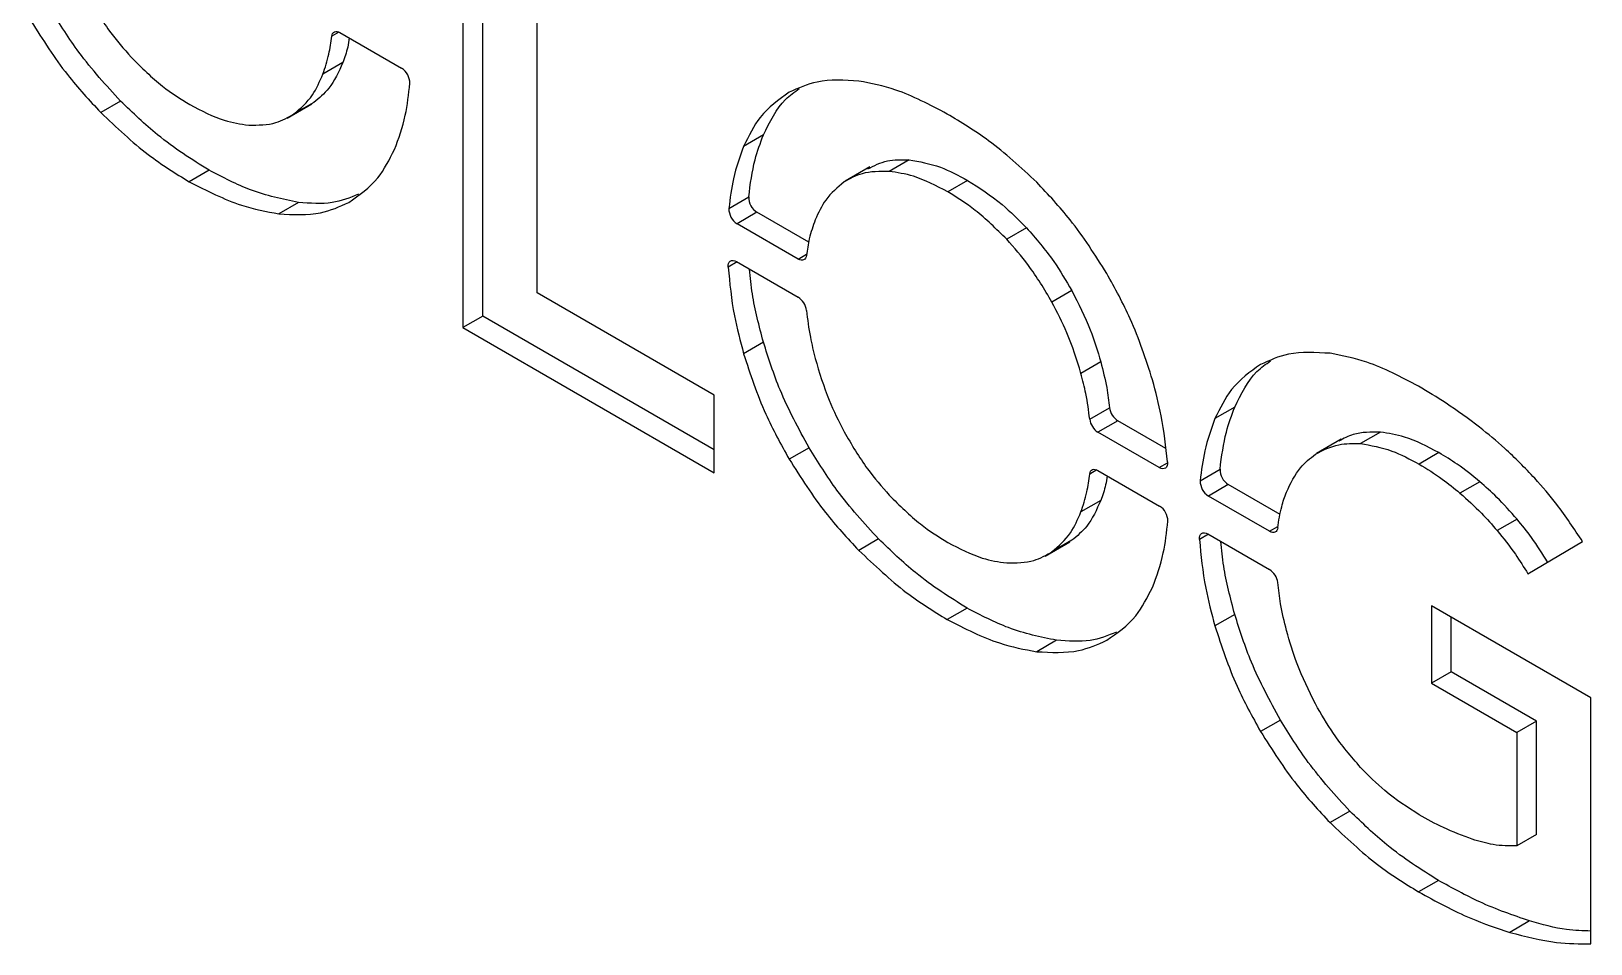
# Model space of a CAD drawing. Header units: millimetres. Extents: x -1281 to 3780, y -2005 to 2969.
# Drawn here: x 2061.6 to 2128.3, y 1931.2 to 1970.2 of the extents above; entities that cross this region are included whole.
import ezdxf

# ---------------------------------------------------------------- set-up
doc = ezdxf.new("R2010")
doc.units = ezdxf.units.MM

msp = doc.modelspace()

# ---------------------------------------------------------------- linework, layer by layer
at = {"color": 7, "linetype": 'Continuous'}
for p, q in [((2080.024, 1978.1325), (2080.024, 1957.5704)), ((2080.8725, 1958.0602), (2080.8725, 1977.6427)), ((2083.1929, 1959.0515), (2083.1929, 1976.3032)), ((2074.7656, 1970.1806), (2077.4007, 1968.6594)), ((2074.8878, 1968.8969), (2074.0393, 1968.4071)), ((2065.3855, 1967.2523), (2064.537, 1966.7625)), ((2072.5016, 1966.5215), (2073.5623, 1967.1338)), ((2073.6468, 1967.1935), (2072.7983, 1966.7037)), ((2092.8771, 1965.8064), (2092.0285, 1965.3165)), ((2097.4268, 1964.4379), (2096.3661, 1963.8255)), ((2099.1057, 1964.737), (2098.2572, 1964.2471)), ((2069.166, 1964.2955), (2068.3174, 1963.8056)), ((2101.6074, 1963.8643), (2100.7588, 1963.3745)), ((2091.3976, 1962.664), (2092.2461, 1963.1538)), ((2072.9933, 1962.9233), (2072.1448, 1962.4334)), ((2092.5977, 1962.4992), (2091.7492, 1962.0093)), ((2094.8122, 1961.2207), (2092.5977, 1962.4992)), ((2094.363, 1960.5003), (2091.7492, 1962.0093)), ((2104.1272, 1961.8381), (2103.2786, 1961.3483)), ((2091.7196, 1960.3933), (2094.3626, 1958.8675)), ((2090.7629, 1954.6815), (2083.1929, 1959.0515)), ((2106.0632, 1959.1528), (2105.2147, 1958.6629)), ((2080.8725, 1958.0602), (2080.024, 1957.5704)), ((2090.7629, 1952.3506), (2080.8725, 1958.0602)), ((2080.024, 1957.5704), (2090.7629, 1951.3709)), ((2092.8771, 1956.9439), (2092.0285, 1956.454)), ((2107.3045, 1956.1031), (2106.4559, 1955.6132)), ((2090.7629, 1951.3709), (2090.7629, 1954.6815)), ((2106.8308, 1953.6583), (2107.6793, 1954.1481)), ((2113.0332, 1954.1705), (2112.1846, 1953.6807)), ((2108.0299, 1953.5903), (2107.1814, 1953.1005)), ((2109.8068, 1951.5848), (2107.1814, 1953.1005)), ((2110.0789, 1952.4074), (2108.0299, 1953.5903)), ((2119.2618, 1953.1011), (2118.4133, 1952.6112)), ((2094.8259, 1952.4354), (2093.9774, 1951.9455)), ((2117.586, 1952.803), (2116.5254, 1952.1907)), ((2121.7644, 1952.2279), (2120.9159, 1951.7381)), ((2107.1818, 1951.4671), (2109.8173, 1949.9457)), ((2111.5545, 1951.0277), (2112.403, 1951.5175)), ((2123.5131, 1950.9859), (2122.6646, 1950.496)), ((2112.7546, 1950.8628), (2111.906, 1950.373)), ((2114.5199, 1948.8641), (2111.906, 1950.373)), ((2114.9764, 1949.5802), (2112.7546, 1950.8628)), ((2107.3045, 1950.1832), (2106.4559, 1949.6933)), ((2125.1055, 1949.3842), (2124.257, 1948.8944)), ((2097.8019, 1948.5388), (2096.9534, 1948.0489)), ((2104.9178, 1947.8077), (2105.9784, 1948.42)), ((2106.0632, 1948.48), (2105.2147, 1947.9901)), ((2111.8765, 1948.757), (2114.5194, 1947.2312)), ((2125.569, 1947.0484), (2127.9077, 1948.4279)), ((2128.2598, 1941.7487), (2121.4446, 1945.683)), ((2121.4446, 1945.683), (2121.4446, 1942.3711)), ((2101.5827, 1945.5817), (2100.7341, 1945.0919)), ((2113.0332, 1945.308), (2112.1846, 1944.8182)), ((2122.2931, 1942.8609), (2122.2931, 1945.1932)), ((2105.4097, 1944.2097), (2104.5612, 1943.7198)), ((2122.2931, 1942.8609), (2121.4446, 1942.3711)), ((2121.4446, 1942.3711), (2125.0909, 1940.2661)), ((2125.9394, 1940.7559), (2122.2931, 1942.8609)), ((2128.2598, 1931.2348), (2128.2598, 1941.7487)), ((2114.983, 1940.799), (2114.1344, 1940.3091)), ((2125.9394, 1940.7559), (2125.0909, 1940.2661)), ((2125.9394, 1935.9062), (2125.9394, 1940.7559)), ((2125.0909, 1940.2661), (2125.0909, 1935.4164)), ((2117.9589, 1936.9024), (2117.1104, 1936.4125)), ((2125.9394, 1935.9062), (2125.0909, 1935.4164)), ((2121.7403, 1933.9449), (2120.8918, 1933.4551)), ((2125.6421, 1932.2106), (2124.7936, 1931.7208))]:
    msp.add_line(p, q, dxfattribs=at)
at = {"color": 8, "linetype": 'Continuous'}
for p, q in [((2074.7225, 1970.2025), (2074.4147, 1970.0248)), ((2091.7494, 1960.3761), (2091.3672, 1960.1555)), ((2094.363, 1960.5003), (2094.7232, 1960.7083)), ((2109.8068, 1951.5848), (2110.1604, 1951.789)), ((2107.1388, 1951.4889), (2106.8309, 1951.3112)), ((2114.5199, 1948.8641), (2114.8809, 1949.0725)), ((2111.9063, 1948.7398), (2111.5241, 1948.5191))]:
    msp.add_line(p, q, dxfattribs=at)
at = {"color": 7, "linetype": 'Continuous', "flags": 128}
for points in [[(2074.4147, 1970.0248), (2074.4282, 1970.0891), (2074.4527, 1970.1431), (2074.4875, 1970.185), (2074.5313, 1970.2134), (2074.5828, 1970.2274), (2074.6403, 1970.2265), (2074.7019, 1970.2107), (2074.7656, 1970.1806)], [(2091.3672, 1960.1555), (2091.3689, 1960.2386), (2091.3854, 1960.3111), (2091.4161, 1960.3696), (2091.4597, 1960.4118), (2091.5144, 1960.4359), (2091.5778, 1960.4409), (2091.6471, 1960.4264), (2091.7196, 1960.3933)], [(2094.7135, 1960.6526), (2094.6996, 1960.5891), (2094.6747, 1960.536), (2094.6399, 1960.4948), (2094.596, 1960.467), (2094.5447, 1960.4535), (2094.4875, 1960.4546), (2094.4263, 1960.4704), (2094.363, 1960.5003)], [(2110.1587, 1951.8298), (2110.1582, 1951.7451), (2110.1425, 1951.6711), (2110.1122, 1951.6111), (2110.0687, 1951.5677), (2110.0138, 1951.5427), (2109.95, 1951.5372), (2109.88, 1951.5514), (2109.8068, 1951.5848)], [(2106.8309, 1951.3112), (2106.8444, 1951.3756), (2106.869, 1951.4296), (2106.9037, 1951.4715), (2106.9476, 1951.4999), (2106.9991, 1951.5138), (2107.0566, 1951.513), (2107.1182, 1951.4972), (2107.1818, 1951.4671)], [(2114.8704, 1949.0165), (2114.8564, 1948.953), (2114.8316, 1948.8998), (2114.7968, 1948.8586), (2114.7529, 1948.8308), (2114.7016, 1948.8172), (2114.6444, 1948.8183), (2114.5831, 1948.8341), (2114.5199, 1948.8641)], [(2111.5241, 1948.5191), (2111.5257, 1948.6023), (2111.5422, 1948.6747), (2111.573, 1948.7333), (2111.6166, 1948.7755), (2111.6712, 1948.7996), (2111.7346, 1948.8046), (2111.804, 1948.7901), (2111.8765, 1948.757)]]:
    msp.add_lwpolyline(points, dxfattribs=at)
at = {"color": 7, "linetype": 'Continuous'}
for centre, radius, start, end in [((2076.9965, 1968.0201), 0.7564, 359.347596, 57.699771), ((2092.9996, 1963.1367), 0.7536, 178.696718, 237.772842), ((2092.1511, 1962.6468), 0.7536, 178.696718, 237.772842), ((2093.9397, 1958.2128), 0.7794, 6.966956, 57.14498), ((2107.6045, 1953.7555), 0.7798, 187.159899, 237.1374), ((2108.453, 1954.2453), 0.7798, 187.159899, 237.1374), ((2112.308, 1951.0105), 0.7537, 178.697295, 237.771624), ((2113.1565, 1951.5004), 0.7537, 178.697295, 237.771624), ((2109.4132, 1949.3064), 0.7563, 359.330267, 57.702079), ((2114.0965, 1946.5765), 0.7794, 6.95128, 57.144725)]:
    msp.add_arc(centre, radius, start, end, dxfattribs=at)
for points, knots in [([(2063.9076, 1971.8362), (2064.2274, 1971.2901), (2064.8015, 1970.31), (2065.5214, 1969.4872), (2065.8402, 1969.1228)], [0, 0, 0, 0, 0.55717132, 1, 1, 1, 1]), ([(2065.3855, 1967.2523), (2064.7703, 1967.9228), (2063.6827, 1969.1082), (2062.7947, 1970.5312), (2062.4089, 1971.1493)], [0, 0, 0, 0, 0.56564686, 1, 1, 1, 1]), ([(2061.5604, 1970.6595), (2062.0582, 1969.8754), (2062.9583, 1968.4576), (2064.0493, 1967.2861), (2064.537, 1966.7625)], [0, 0, 0, 0, 0.5530452, 1, 1, 1, 1]), ([(2074.0393, 1968.4071), (2074.1326, 1968.6851), (2074.3013, 1969.1876), (2074.3796, 1969.7662), (2074.4147, 1970.0248)], [0, 0, 0, 0, 0.5531624, 1, 1, 1, 1]), ([(2075.1639, 1969.9507), (2075.1434, 1969.8184), (2075.0846, 1969.4386), (2074.9654, 1969.1106), (2074.8878, 1968.8969)], [0, 0, 0, 0, 0.3483398, 1, 1, 1, 1]), ([(2065.8402, 1969.1228), (2066.2808, 1968.6857), (2067.0911, 1967.8817), (2067.9504, 1967.3461), (2068.3425, 1967.1017)], [0, 0, 0, 0, 0.5436807, 1, 1, 1, 1]), ([(2072.7983, 1966.7037), (2073.0819, 1966.9482), (2073.5958, 1967.3912), (2073.902, 1968.0927), (2074.0393, 1968.4071)], [0, 0, 0, 0, 0.5519188, 1, 1, 1, 1]), ([(2074.8878, 1968.8969), (2074.7092, 1968.5033), (2074.3943, 1967.8089), (2073.8727, 1967.3795), (2073.6468, 1967.1935)], [0, 0, 0, 0, 0.5669104, 1, 1, 1, 1]), ([(2077.099, 1965.1832), (2077.2734, 1965.6552), (2077.5907, 1966.5144), (2077.7025, 1967.5465), (2077.7528, 1968.0115)], [0, 0, 0, 0, 0.5493992, 1, 1, 1, 1]), ([(2092.8771, 1965.8064), (2093.152, 1966.3683), (2093.5497, 1967.1811), (2094.2055, 1967.6436), (2094.4079, 1967.7863)], [0, 0, 0, 0, 0.6913252, 1, 1, 1, 1]), ([(2096.9534, 1968.1078), (2096.3381, 1968.1447), (2095.2494, 1968.2099), (2094.3629, 1967.8041), (2093.9774, 1967.6276)], [0, 0, 0, 0, 0.5651529, 1, 1, 1, 1]), ([(2100.7341, 1966.6996), (2099.9925, 1967.0905), (2098.7002, 1967.7715), (2097.4753, 1968.0073), (2096.9534, 1968.1078)], [0, 0, 0, 0, 0.5738807, 1, 1, 1, 1]), ([(2069.166, 1964.2955), (2068.4244, 1964.761), (2067.1323, 1965.5722), (2065.9075, 1966.7503), (2065.3855, 1967.2523)], [0, 0, 0, 0, 0.5738637, 1, 1, 1, 1]), ([(2068.3425, 1967.1017), (2068.8406, 1966.8429), (2069.7067, 1966.3929), (2070.5172, 1966.2744), (2070.8616, 1966.224)], [0, 0, 0, 0, 0.5750993, 1, 1, 1, 1]), ([(2093.9774, 1967.6276), (2093.5335, 1967.3135), (2092.7303, 1966.7451), (2092.2454, 1965.758), (2092.0285, 1965.3165)], [0, 0, 0, 0, 0.552699, 1, 1, 1, 1]), ([(2064.537, 1966.7625), (2065.2085, 1966.128), (2066.4401, 1964.9642), (2067.7305, 1964.1678), (2068.3174, 1963.8056)], [0, 0, 0, 0, 0.54515688, 1, 1, 1, 1]), ([(2070.8616, 1966.224), (2071.2649, 1966.2262), (2071.983, 1966.2302), (2072.5498, 1966.5594), (2072.7983, 1966.7037)], [0, 0, 0, 0, 0.5615628, 1, 1, 1, 1]), ([(2104.5612, 1963.7837), (2103.8816, 1964.412), (2102.6319, 1965.5673), (2101.3287, 1966.3449), (2100.7341, 1966.6996)], [0, 0, 0, 0, 0.5438362, 1, 1, 1, 1]), ([(2092.2461, 1963.1538), (2092.3172, 1963.7004), (2092.4418, 1964.659), (2092.7462, 1965.4615), (2092.8771, 1965.8064)], [0, 0, 0, 0, 0.5702427, 1, 1, 1, 1]), ([(2075.1414, 1962.9204), (2075.586, 1963.2287), (2076.3879, 1963.7846), (2076.8798, 1964.7521), (2077.099, 1965.1832)], [0, 0, 0, 0, 0.5544498, 1, 1, 1, 1]), ([(2092.0285, 1965.3165), (2091.8656, 1964.8712), (2091.5689, 1964.0602), (2091.4509, 1963.0979), (2091.3976, 1962.664)], [0, 0, 0, 0, 0.5491616, 1, 1, 1, 1]), ([(2097.3344, 1964.3502), (2097.6044, 1964.4893), (2098.1318, 1964.7609), (2098.7863, 1964.7448), (2099.1057, 1964.737)], [0, 0, 0, 0, 0.5119615, 1, 1, 1, 1]), ([(2099.1057, 1964.737), (2099.5463, 1964.6638), (2100.3568, 1964.5292), (2101.2154, 1964.0727), (2101.6074, 1963.8643)], [0, 0, 0, 0, 0.5435311, 1, 1, 1, 1]), ([(2068.3174, 1963.8056), (2069.0689, 1963.4246), (2070.3776, 1962.7611), (2071.6171, 1962.5313), (2072.1448, 1962.4334)], [0, 0, 0, 0, 0.57420482, 1, 1, 1, 1]), ([(2072.9933, 1962.9233), (2072.3144, 1963.0601), (2071.0683, 1963.3112), (2069.761, 1963.9876), (2069.166, 1964.2955)], [0, 0, 0, 0, 0.5448527, 1, 1, 1, 1]), ([(2096.3246, 1963.7951), (2096.0431, 1963.5627), (2095.5357, 1963.1438), (2095.2262, 1962.474), (2095.0883, 1962.1756)], [0, 0, 0, 0, 0.5545923, 1, 1, 1, 1]), ([(2098.2572, 1964.2471), (2097.8553, 1964.2475), (2097.1415, 1964.2483), (2096.573, 1963.9329), (2096.3246, 1963.7951)], [0, 0, 0, 0, 0.5630466, 1, 1, 1, 1]), ([(2100.7588, 1963.3745), (2100.2641, 1963.6315), (2099.4041, 1964.0784), (2098.5991, 1964.1968), (2098.2572, 1964.2471)], [0, 0, 0, 0, 0.57527346, 1, 1, 1, 1]), ([(2101.6074, 1963.8643), (2102.1054, 1963.5483), (2102.9712, 1962.9987), (2103.7825, 1962.1842), (2104.1272, 1961.8381)], [0, 0, 0, 0, 0.5752009, 1, 1, 1, 1]), ([(2107.5584, 1959.8893), (2107.0575, 1960.6763), (2106.1524, 1962.0982), (2105.0524, 1963.2634), (2104.5612, 1963.7837)], [0, 0, 0, 0, 0.5534602, 1, 1, 1, 1]), ([(2075.5559, 1963.2722), (2075.1918, 1963.1238), (2074.4195, 1962.809), (2073.4865, 1962.8837), (2072.9933, 1962.9233)], [0, 0, 0, 0, 0.471494, 1, 1, 1, 1]), ([(2103.2786, 1961.3483), (2102.8345, 1961.7858), (2102.0177, 1962.5906), (2101.1533, 1963.1289), (2100.7588, 1963.3745)], [0, 0, 0, 0, 0.5437115, 1, 1, 1, 1]), ([(2072.1448, 1962.4334), (2072.764, 1962.4002), (2073.8578, 1962.3415), (2074.753, 1962.7452), (2075.1414, 1962.9204)], [0, 0, 0, 0, 0.5660843, 1, 1, 1, 1]), ([(2095.0883, 1962.1756), (2094.9959, 1961.9137), (2094.8294, 1961.4417), (2094.7492, 1960.8956), (2094.7135, 1960.6526)], [0, 0, 0, 0, 0.5549425, 1, 1, 1, 1]), ([(2104.1272, 1961.8381), (2104.5297, 1961.3742), (2105.2446, 1960.5503), (2105.8143, 1959.5777), (2106.0632, 1959.1528)], [0, 0, 0, 0, 0.5630974, 1, 1, 1, 1]), ([(2105.2147, 1958.6629), (2104.8934, 1959.2016), (2104.3151, 1960.1712), (2103.5976, 1960.9861), (2103.2786, 1961.3483)], [0, 0, 0, 0, 0.5555262, 1, 1, 1, 1]), ([(2091.3672, 1960.1555), (2091.4328, 1959.4692), (2091.5476, 1958.2669), (2091.8841, 1956.9984), (2092.0285, 1956.454)], [0, 0, 0, 0, 0.5707893, 1, 1, 1, 1]), ([(2092.8771, 1956.9439), (2092.6936, 1957.6406), (2092.4124, 1958.7087), (2092.3161, 1959.7175), (2092.2826, 1960.0683)], [0, 0, 0, 0, 0.6523398, 1, 1, 1, 1]), ([(2109.5157, 1955.3373), (2109.2313, 1956.2138), (2108.7289, 1957.7625), (2107.9127, 1959.2456), (2107.5584, 1959.8893)], [0, 0, 0, 0, 0.5659787, 1, 1, 1, 1]), ([(2106.0632, 1959.1528), (2106.3465, 1958.5947), (2106.8568, 1957.5892), (2107.1666, 1956.5607), (2107.3045, 1956.1031)], [0, 0, 0, 0, 0.5550597, 1, 1, 1, 1]), ([(2094.7134, 1958.3073), (2094.7603, 1957.9269), (2094.8432, 1957.2555), (2095.0142, 1956.558), (2095.0883, 1956.2557)], [0, 0, 0, 0, 0.5666156, 1, 1, 1, 1]), ([(2106.4559, 1955.6132), (2106.2764, 1956.1946), (2105.9579, 1957.2257), (2105.4404, 1958.2264), (2105.2147, 1958.6629)], [0, 0, 0, 0, 0.5638129, 1, 1, 1, 1]), ([(2092.0285, 1956.454), (2092.3117, 1955.5874), (2092.813, 1954.0529), (2093.6243, 1952.5846), (2093.9774, 1951.9455)], [0, 0, 0, 0, 0.5647054, 1, 1, 1, 1]), ([(2094.8259, 1952.4354), (2094.3824, 1953.2535), (2093.5816, 1954.7303), (2093.0944, 1956.2611), (2092.8771, 1956.9439)], [0, 0, 0, 0, 0.5539511, 1, 1, 1, 1]), ([(2117.1104, 1956.4714), (2116.4951, 1956.5083), (2115.4064, 1956.5736), (2114.5199, 1956.1677), (2114.1344, 1955.9912)], [0, 0, 0, 0, 0.5651593, 1, 1, 1, 1]), ([(2120.8918, 1955.0629), (2120.1499, 1955.4539), (2118.8573, 1956.1352), (2117.6323, 1956.3709), (2117.1104, 1956.4714)], [0, 0, 0, 0, 0.5739937, 1, 1, 1, 1]), ([(2095.0883, 1956.2557), (2095.2667, 1955.6562), (2095.5813, 1954.5995), (2096.1001, 1953.5684), (2096.3246, 1953.1222)], [0, 0, 0, 0, 0.56736486, 1, 1, 1, 1]), ([(2107.3045, 1956.1031), (2107.3975, 1955.7343), (2107.5652, 1955.0699), (2107.6442, 1954.432), (2107.6793, 1954.1481)], [0, 0, 0, 0, 0.5551303, 1, 1, 1, 1]), ([(2114.1344, 1955.9912), (2113.6906, 1955.677), (2112.8875, 1955.1083), (2112.4019, 1954.1219), (2112.1846, 1953.6807)], [0, 0, 0, 0, 0.55262811, 1, 1, 1, 1]), ([(2113.0332, 1954.1705), (2113.3086, 1954.7321), (2113.7069, 1955.5444), (2114.3628, 1956.0072), (2114.5652, 1956.15)], [0, 0, 0, 0, 0.6913267, 1, 1, 1, 1]), ([(2106.8308, 1953.6583), (2106.7843, 1954.0194), (2106.7019, 1954.6591), (2106.5306, 1955.3237), (2106.4559, 1955.6132)], [0, 0, 0, 0, 0.5644504, 1, 1, 1, 1]), ([(2110.1587, 1951.8298), (2110.0888, 1952.4818), (2109.9663, 1953.6242), (2109.651, 1954.8228), (2109.5157, 1955.3373)], [0, 0, 0, 0, 0.5707847, 1, 1, 1, 1]), ([(2123.5026, 1953.3138), (2123.0253, 1953.6686), (2122.1592, 1954.3124), (2121.2845, 1954.8303), (2120.8918, 1955.0629)], [0, 0, 0, 0, 0.5510041, 1, 1, 1, 1]), ([(2112.1846, 1953.6807), (2112.022, 1953.2351), (2111.7258, 1952.4238), (2111.6077, 1951.4615), (2111.5545, 1951.0277)], [0, 0, 0, 0, 0.5491285, 1, 1, 1, 1]), ([(2112.403, 1951.5175), (2112.4741, 1952.0641), (2112.5986, 1953.0226), (2112.9026, 1953.8255), (2113.0332, 1954.1705)], [0, 0, 0, 0, 0.5702799, 1, 1, 1, 1]), ([(2096.3246, 1953.1222), (2096.6443, 1952.5762), (2097.2183, 1951.596), (2097.9383, 1950.7733), (2098.2572, 1950.4089)], [0, 0, 0, 0, 0.5570825, 1, 1, 1, 1]), ([(2119.2618, 1953.1011), (2118.8585, 1953.1048), (2118.2072, 1953.1108), (2117.6882, 1952.8292), (2117.4906, 1952.7219)], [0, 0, 0, 0, 0.6192899, 1, 1, 1, 1]), ([(2121.7644, 1952.2279), (2121.2696, 1952.485), (2120.4093, 1952.9319), (2119.604, 1953.0506), (2119.2618, 1953.1011)], [0, 0, 0, 0, 0.5751251, 1, 1, 1, 1]), ([(2125.8663, 1951.1307), (2125.4413, 1951.5714), (2124.6737, 1952.3673), (2123.864, 1953.0217), (2123.5026, 1953.3138)], [0, 0, 0, 0, 0.55361117, 1, 1, 1, 1]), ([(2097.8019, 1948.5388), (2097.1869, 1949.2092), (2096.0995, 1950.3945), (2095.2116, 1951.8173), (2094.8259, 1952.4354)], [0, 0, 0, 0, 0.5656085, 1, 1, 1, 1]), ([(2116.4816, 1952.1587), (2116.8019, 1952.327), (2117.3785, 1952.6299), (2118.0948, 1952.617), (2118.4133, 1952.6112)], [0, 0, 0, 0, 0.5554579, 1, 1, 1, 1]), ([(2118.4133, 1952.6112), (2118.8541, 1952.5379), (2119.665, 1952.4031), (2120.5239, 1951.9465), (2120.9159, 1951.7381)], [0, 0, 0, 0, 0.5436494, 1, 1, 1, 1]), ([(2093.9774, 1951.9455), (2094.4751, 1951.1615), (2095.375, 1949.7439), (2096.4658, 1948.5725), (2096.9534, 1948.0489)], [0, 0, 0, 0, 0.5530692, 1, 1, 1, 1]), ([(2115.245, 1950.5394), (2115.4244, 1950.9134), (2115.7422, 1951.5762), (2116.2572, 1951.9819), (2116.4816, 1952.1587)], [0, 0, 0, 0, 0.5642191, 1, 1, 1, 1]), ([(2120.9159, 1951.7381), (2121.2477, 1951.5348), (2121.8367, 1951.1739), (2122.413, 1950.702), (2122.6646, 1950.496)], [0, 0, 0, 0, 0.5635147, 1, 1, 1, 1]), ([(2123.5131, 1950.9859), (2123.192, 1951.246), (2122.6144, 1951.7137), (2122.0257, 1952.0698), (2121.7644, 1952.2279)], [0, 0, 0, 0, 0.5560432, 1, 1, 1, 1]), ([(2106.4559, 1949.6933), (2106.5492, 1949.9714), (2106.7176, 1950.474), (2106.7959, 1951.0527), (2106.8309, 1951.3112)], [0, 0, 0, 0, 0.5531515, 1, 1, 1, 1]), ([(2107.5803, 1951.2371), (2107.5598, 1951.1048), (2107.5011, 1950.7249), (2107.3821, 1950.3969), (2107.3045, 1950.1832)], [0, 0, 0, 0, 0.3483639, 1, 1, 1, 1]), ([(2125.1055, 1949.3842), (2124.8205, 1949.704), (2124.3062, 1950.2809), (2123.7576, 1950.7686), (2123.5131, 1950.9859)], [0, 0, 0, 0, 0.55438368, 1, 1, 1, 1]), ([(2127.9077, 1948.4279), (2127.5517, 1948.9681), (2126.9188, 1949.9284), (2126.1866, 1950.7649), (2125.8663, 1951.1307)], [0, 0, 0, 0, 0.5626188, 1, 1, 1, 1]), ([(2098.2572, 1950.4089), (2098.6977, 1949.9718), (2099.5078, 1949.1679), (2100.3669, 1948.6325), (2100.7588, 1948.3881)], [0, 0, 0, 0, 0.5436949, 1, 1, 1, 1]), ([(2114.8704, 1949.0165), (2114.9174, 1949.3237), (2115.0007, 1949.8677), (2115.1709, 1950.3356), (2115.245, 1950.5394)], [0, 0, 0, 0, 0.5646301, 1, 1, 1, 1]), ([(2122.6646, 1950.496), (2122.9744, 1950.2181), (2123.5224, 1949.7266), (2124.0344, 1949.1465), (2124.257, 1948.8944)], [0, 0, 0, 0, 0.565293, 1, 1, 1, 1]), ([(2105.2147, 1947.9901), (2105.4985, 1948.2345), (2106.0126, 1948.6772), (2106.3188, 1949.3789), (2106.4559, 1949.6933)], [0, 0, 0, 0, 0.5519728, 1, 1, 1, 1]), ([(2107.3045, 1950.1832), (2107.126, 1949.7895), (2106.8111, 1949.0949), (2106.2892, 1948.6658), (2106.0632, 1948.48)], [0, 0, 0, 0, 0.566857, 1, 1, 1, 1]), ([(2109.5157, 1946.4694), (2109.6899, 1946.9415), (2110.007, 1947.8009), (2110.119, 1948.8327), (2110.1694, 1949.2976)], [0, 0, 0, 0, 0.5493836, 1, 1, 1, 1]), ([(2126.4175, 1947.5382), (2126.1933, 1947.8973), (2125.7881, 1948.5465), (2125.3163, 1949.1255), (2125.1055, 1949.3842)], [0, 0, 0, 0, 0.5531618, 1, 1, 1, 1]), ([(2101.5827, 1945.5817), (2100.841, 1946.0473), (2099.5488, 1946.8585), (2098.3238, 1948.0367), (2097.8019, 1948.5388)], [0, 0, 0, 0, 0.5738919, 1, 1, 1, 1]), ([(2100.7588, 1948.3881), (2101.257, 1948.1293), (2102.1233, 1947.6792), (2102.9341, 1947.5605), (2103.2786, 1947.5101)], [0, 0, 0, 0, 0.5750076, 1, 1, 1, 1]), ([(2111.5241, 1948.5191), (2111.5897, 1947.8329), (2111.7045, 1946.6307), (2112.0405, 1945.3625), (2112.1846, 1944.8182)], [0, 0, 0, 0, 0.5708234, 1, 1, 1, 1]), ([(2113.0332, 1945.308), (2112.85, 1946.0046), (2112.5692, 1947.0725), (2112.473, 1948.0812), (2112.4395, 1948.432)], [0, 0, 0, 0, 0.652302, 1, 1, 1, 1]), ([(2124.257, 1948.8944), (2124.5231, 1948.5644), (2124.993, 1947.9817), (2125.3947, 1947.3308), (2125.569, 1947.0484)], [0, 0, 0, 0, 0.5661516, 1, 1, 1, 1]), ([(2096.9534, 1948.0489), (2097.6249, 1947.4144), (2098.8566, 1946.2505), (2100.1471, 1945.4541), (2100.7341, 1945.0919)], [0, 0, 0, 0, 0.5451265, 1, 1, 1, 1]), ([(2103.2786, 1947.5101), (2103.6817, 1947.5124), (2104.3996, 1947.5166), (2104.9662, 1947.8458), (2105.2147, 1947.9901)], [0, 0, 0, 0, 0.5615163, 1, 1, 1, 1]), ([(2107.5584, 1944.2065), (2108.003, 1944.5147), (2108.8047, 1945.0708), (2109.2966, 1946.0383), (2109.5157, 1946.4694)], [0, 0, 0, 0, 0.55444855, 1, 1, 1, 1]), ([(2115.245, 1944.6195), (2115.1524, 1945.005), (2114.9848, 1945.7021), (2114.9056, 1946.3716), (2114.8702, 1946.6708)], [0, 0, 0, 0, 0.5530077, 1, 1, 1, 1]), ([(2100.7341, 1945.0919), (2101.4856, 1944.7109), (2102.7942, 1944.0474), (2104.0335, 1943.8177), (2104.5612, 1943.7198)], [0, 0, 0, 0, 0.5742283, 1, 1, 1, 1]), ([(2105.4097, 1944.2097), (2104.7309, 1944.3464), (2103.4849, 1944.5974), (2102.1777, 1945.2738), (2101.5827, 1945.5817)], [0, 0, 0, 0, 0.5448172, 1, 1, 1, 1]), ([(2114.983, 1940.799), (2114.5395, 1941.6171), (2113.7388, 1943.0941), (2113.2509, 1944.625), (2113.0332, 1945.308)], [0, 0, 0, 0, 0.5538783, 1, 1, 1, 1]), ([(2107.9729, 1944.5584), (2107.6087, 1944.41), (2106.8362, 1944.0952), (2105.9029, 1944.1701), (2105.4097, 1944.2097)], [0, 0, 0, 0, 0.4715241, 1, 1, 1, 1]), ([(2112.1846, 1944.8182), (2112.4682, 1943.9514), (2112.9703, 1942.4167), (2113.7814, 1940.9482), (2114.1344, 1940.3091)], [0, 0, 0, 0, 0.5647888, 1, 1, 1, 1]), ([(2116.4816, 1941.4858), (2116.1994, 1942.0572), (2115.6877, 1943.0929), (2115.3821, 1944.1469), (2115.245, 1944.6195)], [0, 0, 0, 0, 0.5516127, 1, 1, 1, 1]), ([(2104.5612, 1943.7198), (2105.1805, 1943.6865), (2106.2745, 1943.6277), (2107.1699, 1944.0313), (2107.5584, 1944.2065)], [0, 0, 0, 0, 0.5660932, 1, 1, 1, 1]), ([(2118.4133, 1938.773), (2118.0109, 1939.2404), (2117.2943, 1940.0726), (2116.7294, 1941.055), (2116.4816, 1941.4858)], [0, 0, 0, 0, 0.561504, 1, 1, 1, 1]), ([(2114.1344, 1940.3091), (2114.6321, 1939.5251), (2115.532, 1938.1075), (2116.6229, 1936.9361), (2117.1104, 1936.4125)], [0, 0, 0, 0, 0.5530759, 1, 1, 1, 1]), ([(2117.9589, 1936.9024), (2117.3439, 1937.5728), (2116.2565, 1938.7581), (2115.3686, 1940.1809), (2114.983, 1940.799)], [0, 0, 0, 0, 0.565615, 1, 1, 1, 1]), ([(2120.9159, 1936.7517), (2120.421, 1937.0662), (2119.5602, 1937.6132), (2118.7554, 1938.4271), (2118.4133, 1938.773)], [0, 0, 0, 0, 0.57492938, 1, 1, 1, 1]), ([(2117.1104, 1936.4125), (2117.7818, 1935.7781), (2119.0138, 1934.6139), (2120.3045, 1933.8175), (2120.8918, 1933.4551)], [0, 0, 0, 0, 0.5450077, 1, 1, 1, 1]), ([(2121.7403, 1933.9449), (2120.9984, 1934.4106), (2119.7059, 1935.2219), (2118.4808, 1936.4004), (2117.9589, 1936.9024)], [0, 0, 0, 0, 0.574005, 1, 1, 1, 1]), ([(2123.1924, 1935.7036), (2122.781, 1935.8555), (2122.0278, 1936.1336), (2121.263, 1936.5588), (2120.9159, 1936.7517)], [0, 0, 0, 0, 0.54620085, 1, 1, 1, 1]), ([(2125.0909, 1935.4164), (2124.7602, 1935.4168), (2124.1526, 1935.4175), (2123.493, 1935.614), (2123.1924, 1935.7036)], [0, 0, 0, 0, 0.5441577, 1, 1, 1, 1]), ([(2125.6421, 1932.2106), (2124.9333, 1932.4536), (2123.6449, 1932.8954), (2122.3312, 1933.6193), (2121.7403, 1933.9449)], [0, 0, 0, 0, 0.5501617, 1, 1, 1, 1]), ([(2120.8918, 1933.4551), (2121.6402, 1933.0482), (2122.9545, 1932.3337), (2124.24, 1931.9053), (2124.7936, 1931.7208)], [0, 0, 0, 0, 0.5694035, 1, 1, 1, 1]), ([(2124.7936, 1931.7208), (2125.468, 1931.5465), (2126.6648, 1931.2373), (2127.7751, 1931.2355), (2128.2598, 1931.2348)], [0, 0, 0, 0, 0.5634838, 1, 1, 1, 1]), ([(2128.2598, 1931.7781), (2127.9172, 1931.7872), (2127.0776, 1931.8095), (2126.1759, 1932.0614), (2125.6421, 1932.2106)], [0, 0, 0, 0, 0.4080413, 1, 1, 1, 1])]:
    msp.add_open_spline(points, degree=3, knots=knots, dxfattribs=at)

doc.saveas('drawing.dxf')
